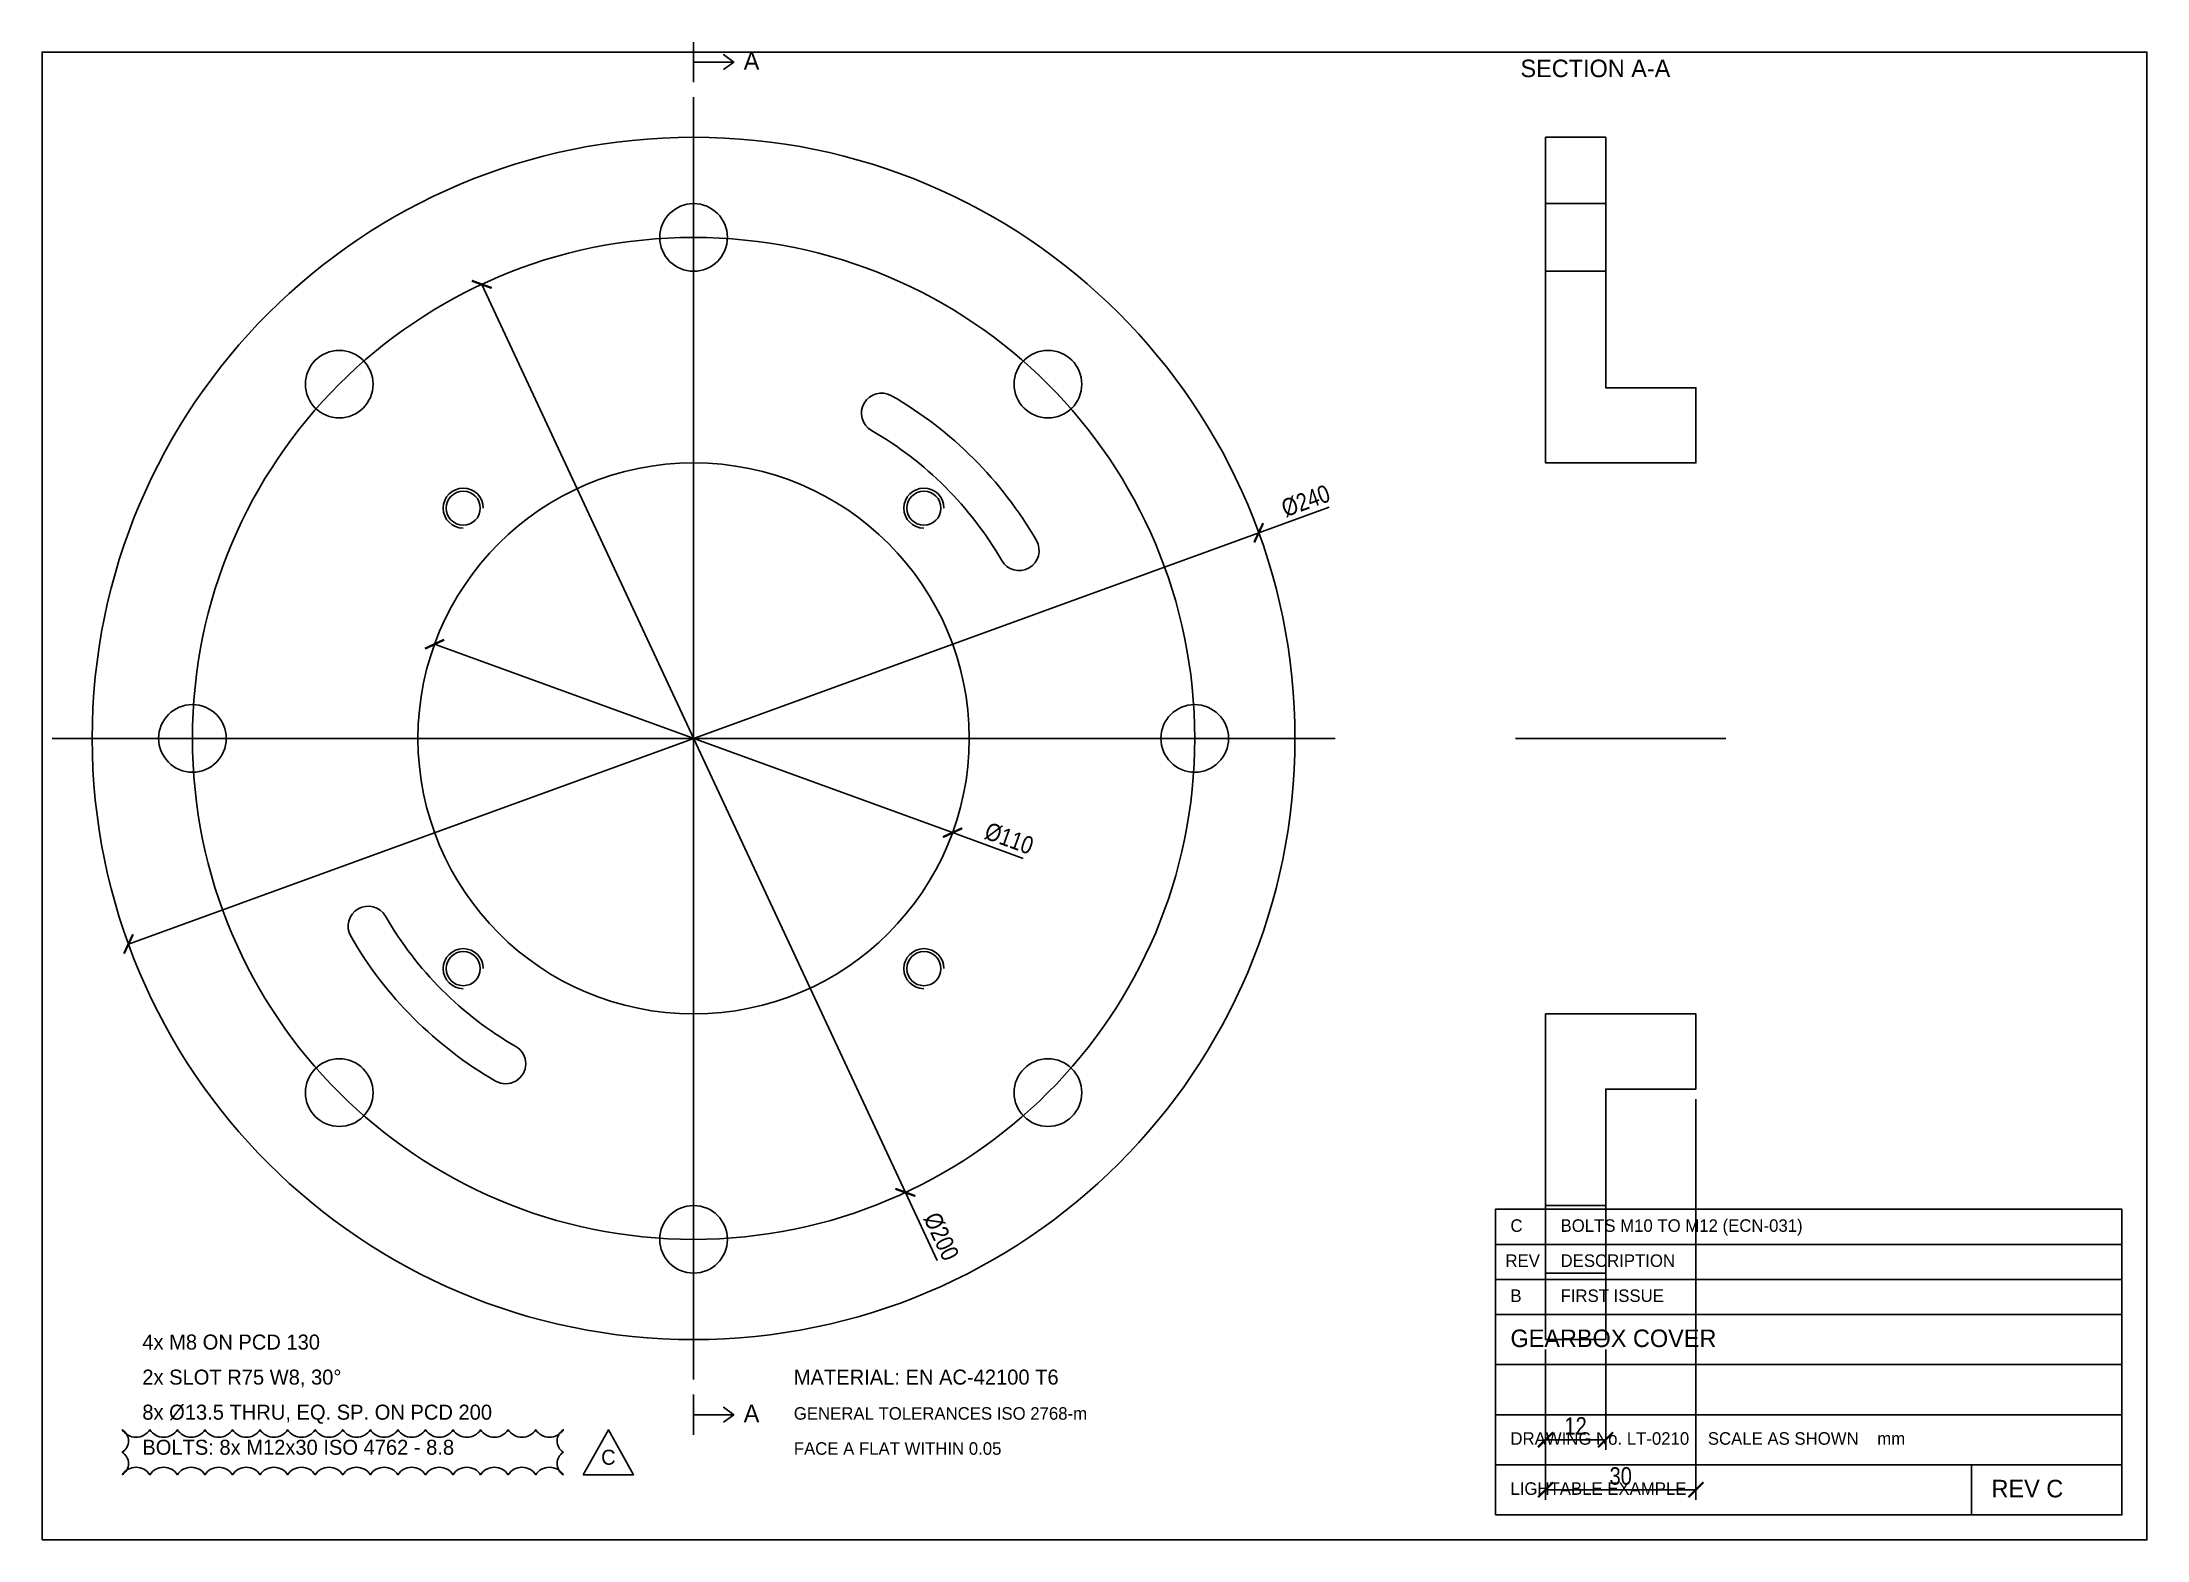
# Model space of a CAD drawing. Header units: millimetres. Extents: x 0 to 420, y 0 to 299.
import ezdxf
from ezdxf.enums import TextEntityAlignment as Align

# ---------------------------------------------------------------- set-up
doc = ezdxf.new("R2010")
doc.units = ezdxf.units.MM
for name, color, linetype in [('BORDER', 8, 'Continuous'), ('CENTER', 6, 'Continuous'), ('DIMS', 3, 'Continuous'), ('HOLES', 4, 'Continuous'), ('NOTES', 2, 'Continuous'), ('OUTLINE', 7, 'Continuous'), ('REVISION', 1, 'Continuous'), ('SECTION', 5, 'Continuous'), ('TITLE', 8, 'Continuous')]:
    doc.layers.add(name, color=color, linetype=linetype)
doc.styles.add('OpenSansCondensed-Light', font='OpenSansCondensed-Light.ttf')
doc.dimstyles.new('EZDXF', dxfattribs={"dimtxt": 0.25, "dimasz": 0.175, "dimexe": 0.375, "dimexo": 0.125, "dimgap": 0.1, "dimtad": 1, "dimlfac": 100, "dimzin": 12, "dimdsep": 46, "dimtxsty": 'OpenSansCondensed-Light', "dimblk": 'ARCHTICK', "dimcen": 2.5, "dimazin": 3, "dimtfac": 0.5, "dimtmove": 2, "dimatfit": 3})

# ---------------------------------------------------------------- blocks, each defined once
blk = doc.blocks.new('_ARCHTICK')
at = {"color": 0, "linetype": 'BYBLOCK', "const_width": 0.15}
blk.add_lwpolyline([(-0.5, -0.5), (0.5, 0.5)], dxfattribs=at)

msp = doc.modelspace()

# ---------------------------------------------------------------- linework, layer by layer
at = {"layer": 'BORDER'}
msp.add_lwpolyline([(0, 0), (420, 0), (420, 297), (0, 297)], close=True, dxfattribs=at)
at = {"layer": 'CENTER'}
for p, q in [((130, 32), (130, 288)), ((2, 160), (258, 160)), ((294, 160), (336, 160))]:
    msp.add_line(p, q, dxfattribs=at)
msp.add_circle((130, 160), 100, dxfattribs=at)
at = {"layer": 'HOLES'}
for centre, radius in [((130, 260), 6.75), ((59.289, 230.711), 6.75), ((200.711, 230.711), 6.75), ((84.038, 205.962), 3.4), ((175.962, 205.962), 3.4), ((30, 160), 6.75), ((230, 160), 6.75), ((84.038, 114.038), 3.4), ((175.962, 114.038), 3.4), ((59.289, 89.289), 6.75), ((200.711, 89.289), 6.75), ((130, 60), 6.75)]:
    msp.add_circle(centre, radius, dxfattribs=at)
for centre in [(84.038, 205.962), (175.962, 205.962), (84.038, 114.038), (175.962, 114.038)]:
    msp.add_arc(centre, 4, 0, 270, dxfattribs=at)
at = {"layer": 'OUTLINE'}
for points in [[(300, 280), (312, 280), (312, 230), (330, 230), (330, 215), (300, 215)], [(300, 40), (312, 40), (312, 90), (330, 90), (330, 105), (300, 105)]]:
    msp.add_lwpolyline(points, close=True, dxfattribs=at)
for radius in [120, 55]:
    msp.add_circle((130, 160), radius, dxfattribs=at)
for centre, radius, start, end in [((167.5, 224.952), 4, 60, 240), ((130, 160), 79, 30, 60), ((130, 160), 71, 30, 60), ((194.952, 197.5), 4, 210, 390), ((65.048, 122.5), 4, 390, 570), ((130, 160), 71, 210, 240), ((130, 160), 79, 210, 240), ((92.5, 95.048), 4, 240, 420)]:
    msp.add_arc(centre, radius, start, end, dxfattribs=at)
at = {"layer": 'REVISION'}
msp.add_lwpolyline([(16, 13, -0.55), (21.5, 13, -0.55), (27, 13, -0.55), (32.5, 13, -0.55), (38, 13, -0.55), (43.5, 13, -0.55), (49, 13, -0.55), (54.5, 13, -0.55), (60, 13, -0.55), (65.5, 13, -0.55), (71, 13, -0.55), (76.5, 13, -0.55), (82, 13, -0.55), (87.5, 13, -0.55), (93, 13, -0.55), (98.5, 13, -0.55), (104, 13, -0.55), (104, 17.5, -0.55), (104, 22, -0.55), (98.5, 22, -0.55), (93, 22, -0.55), (87.5, 22, -0.55), (82, 22, -0.55), (76.5, 22, -0.55), (71, 22, -0.55), (65.5, 22, -0.55), (60, 22, -0.55), (54.5, 22, -0.55), (49, 22, -0.55), (43.5, 22, -0.55), (38, 22, -0.55), (32.5, 22, -0.55), (27, 22, -0.55), (21.5, 22, -0.55), (16, 22, -0.55), (16, 17.5, -0.55)], format="xyb", close=True, dxfattribs=at)
msp.add_lwpolyline([(108, 13), (118, 13), (113, 22)], close=True, dxfattribs=at)
at = {"layer": 'SECTION'}
for p, q in [((130, 291), (130, 299)), ((300, 266.75), (312, 266.75)), ((300, 253.25), (312, 253.25)), ((300, 66.75), (312, 66.75)), ((300, 53.25), (312, 53.25)), ((130, 21), (130, 29))]:
    msp.add_line(p, q, dxfattribs=at)
for points in [[(130, 295), (138, 295), (136, 296.5), (138, 295), (136, 293.5)], [(130, 25), (138, 25), (136, 26.5), (138, 25), (136, 23.5)]]:
    msp.add_lwpolyline(points, dxfattribs=at)
at = {"layer": 'TITLE'}
for p, q in [((300, 59), (300, 66)), ((300, 45), (300, 59)), ((290, 52), (415, 52)), ((290, 35), (415, 35)), ((290, 25), (415, 25)), ((290, 15), (415, 15)), ((385, 5), (385, 15))]:
    msp.add_line(p, q, dxfattribs=at)
msp.add_lwpolyline([(290, 59), (290, 66), (415, 66), (415, 59)], dxfattribs=at)
for points in [[(290, 45), (415, 45), (415, 59), (290, 59)], [(290, 5), (415, 5), (415, 45), (290, 45)]]:
    msp.add_lwpolyline(points, close=True, dxfattribs=at)

# ---------------------------------------------------------------- texts
at = {"layer": 'NOTES'}
for s, height, p in [('SECTION A-A', 3.5, (295, 292)), ('4x M8 ON PCD 130', 3, (20, 38)), ('2x SLOT R75 W8, 30°', 3, (20, 31)), ('MATERIAL: EN AC-42100 T6', 3, (150, 31)), ('8x Ø13.5 THRU, EQ. SP. ON PCD 200', 3, (20, 24)), ('GENERAL TOLERANCES ISO 2768-m', 2.5, (150, 24)), ('BOLTS: 8x M12x30 ISO 4762 - 8.8', 3, (20, 17)), ('FACE A FLAT WITHIN 0.05', 2.5, (150, 17))]:
    msp.add_text(s, height=height, dxfattribs=at).set_placement(p)
at = {"layer": 'REVISION'}
msp.add_text('C', height=3, dxfattribs=at).set_placement((113, 16.5), align=Align.MIDDLE_CENTER)
at = {"layer": 'SECTION'}
for p in [(140, 293.5), (140, 23.5)]:
    msp.add_text('A', height=3.5, dxfattribs=at).set_placement(p)
at = {"layer": 'TITLE'}
for s, height, p in [('C', 2.5, (293, 61.5)), ('BOLTS M10 TO M12 (ECN-031)', 2.5, (303, 61.5)), ('REV', 2.5, (292, 54.5)), ('DESCRIPTION', 2.5, (303, 54.5)), ('B', 2.5, (293, 47.5)), ('FIRST ISSUE', 2.5, (303, 47.5)), ('GEARBOX COVER', 3.5, (293, 38.5)), ('DRAWING No. LT-0210    SCALE AS SHOWN    mm', 2.5, (293, 19)), ('LIGHTABLE EXAMPLE', 2.5, (293, 9)), ('REV C', 3.5, (389, 8.5))]:
    msp.add_text(s, height=height, dxfattribs=at).set_placement(p)

# ---------------------------------------------------------------- dimensions: what is measured, and where the dimension line sits
at = {"layer": 'DIMS'}
for p1, p2 in [((87.738, 250.631), (172.262, 69.369)), ((17.237, 118.958), (242.763, 201.042)), ((78.317, 178.811), (181.683, 141.189))]:
    msp.add_diameter_dim_2p(p1=p1, p2=p2, dimstyle='EZDXF', override={"dimtxt": 3.5, "dimasz": 3, "dimexe": 2, "dimexo": 2, "dimgap": 1, "dimlfac": 1}, dxfattribs=at).render()
for base, p2 in [((300, 10), (330, 90)), ((300, 20), (312, 40))]:
    msp.add_linear_dim(base=base, p1=(300, 40), p2=p2, dimstyle='EZDXF', override={"dimtxt": 3.5, "dimasz": 3, "dimexe": 2, "dimexo": 2, "dimgap": 1, "dimlfac": 1}, dxfattribs=at).render()

doc.saveas('drawing.dxf')
